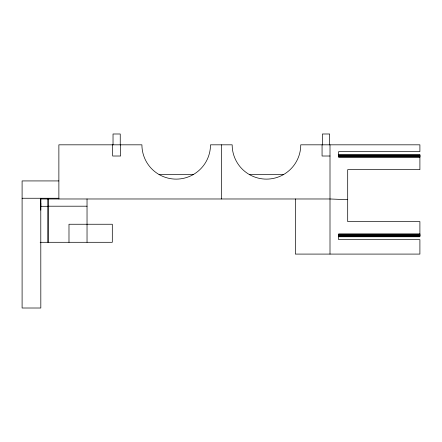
<?xml version="1.0" encoding="UTF-8"?>
<svg xmlns="http://www.w3.org/2000/svg" width="442" height="442" viewBox="0 0 442 442"><rect width="100%" height="100%" fill="white"/><g stroke="black" fill="none" stroke-linecap="round" stroke-linejoin="round"><path stroke-width="0.66" d="M40.78 210.165L40.78 203.099M338.671 154.485L419.9 154.485L419.9 169.645L347.694 169.645L347.694 221.597L419.9 221.597L419.9 236.757L338.671 236.757M338.671 155.203L419.9 155.203M338.671 155.49L419.9 155.49M338.671 155.766L419.9 155.766M330.003 156.015L322.063 156.015L322.063 144.821M338.671 156.032L419.9 156.032M338.671 156.286L419.9 156.286M338.671 156.523L419.9 156.523M338.671 156.739L419.9 156.739M419.9 157.374L338.671 157.374L338.671 151.595L419.9 151.595L419.9 144.821L300.759 144.821A34.299 34.299 0 0 1 266.465 179.12A34.299 34.299 0 0 1 232.166 144.821L210.502 144.821A34.299 34.299 0 0 1 176.209 179.12A34.299 34.299 0 0 1 141.91 144.821L58.874 144.821L58.874 198.977M159.059 174.524L193.358 174.524M249.316 174.524L283.615 174.524M58.874 180.927L22.1 180.927L22.1 308.008L40.824 308.008L40.78 198.254M22.1 198.254L58.874 198.254M48.056 206.204L87.035 206.199M48.056 206.303L40.78 206.303L40.78 198.977L330.003 198.977L347.694 199.701M419.9 233.868L338.671 233.868L338.671 239.647L419.9 239.647L419.9 254.089L295.344 254.089L295.344 198.977M338.671 234.503L419.9 234.503M338.671 234.719L419.9 234.719M338.671 234.951L419.9 234.951M338.671 235.205L419.9 235.205M338.671 235.475L419.9 235.475M338.671 235.752L419.9 235.752M338.671 236.034L419.9 236.034M40.15 242.299L112.307 242.299L112.307 224.249L68.985 224.249L68.985 242.299M330.003 144.821L330.003 254.089M329.644 144.821L329.644 133.992L322.422 133.992L322.422 144.821M221.337 144.821L221.337 198.977M120.611 144.821L120.611 156.015L112.666 156.015L112.666 144.821M120.246 144.821L120.246 133.992L113.03 133.992L113.03 144.821M87.035 198.977L87.035 242.299M48.062 198.977L48.045 242.299L48.056 198.977"/></g></svg>
